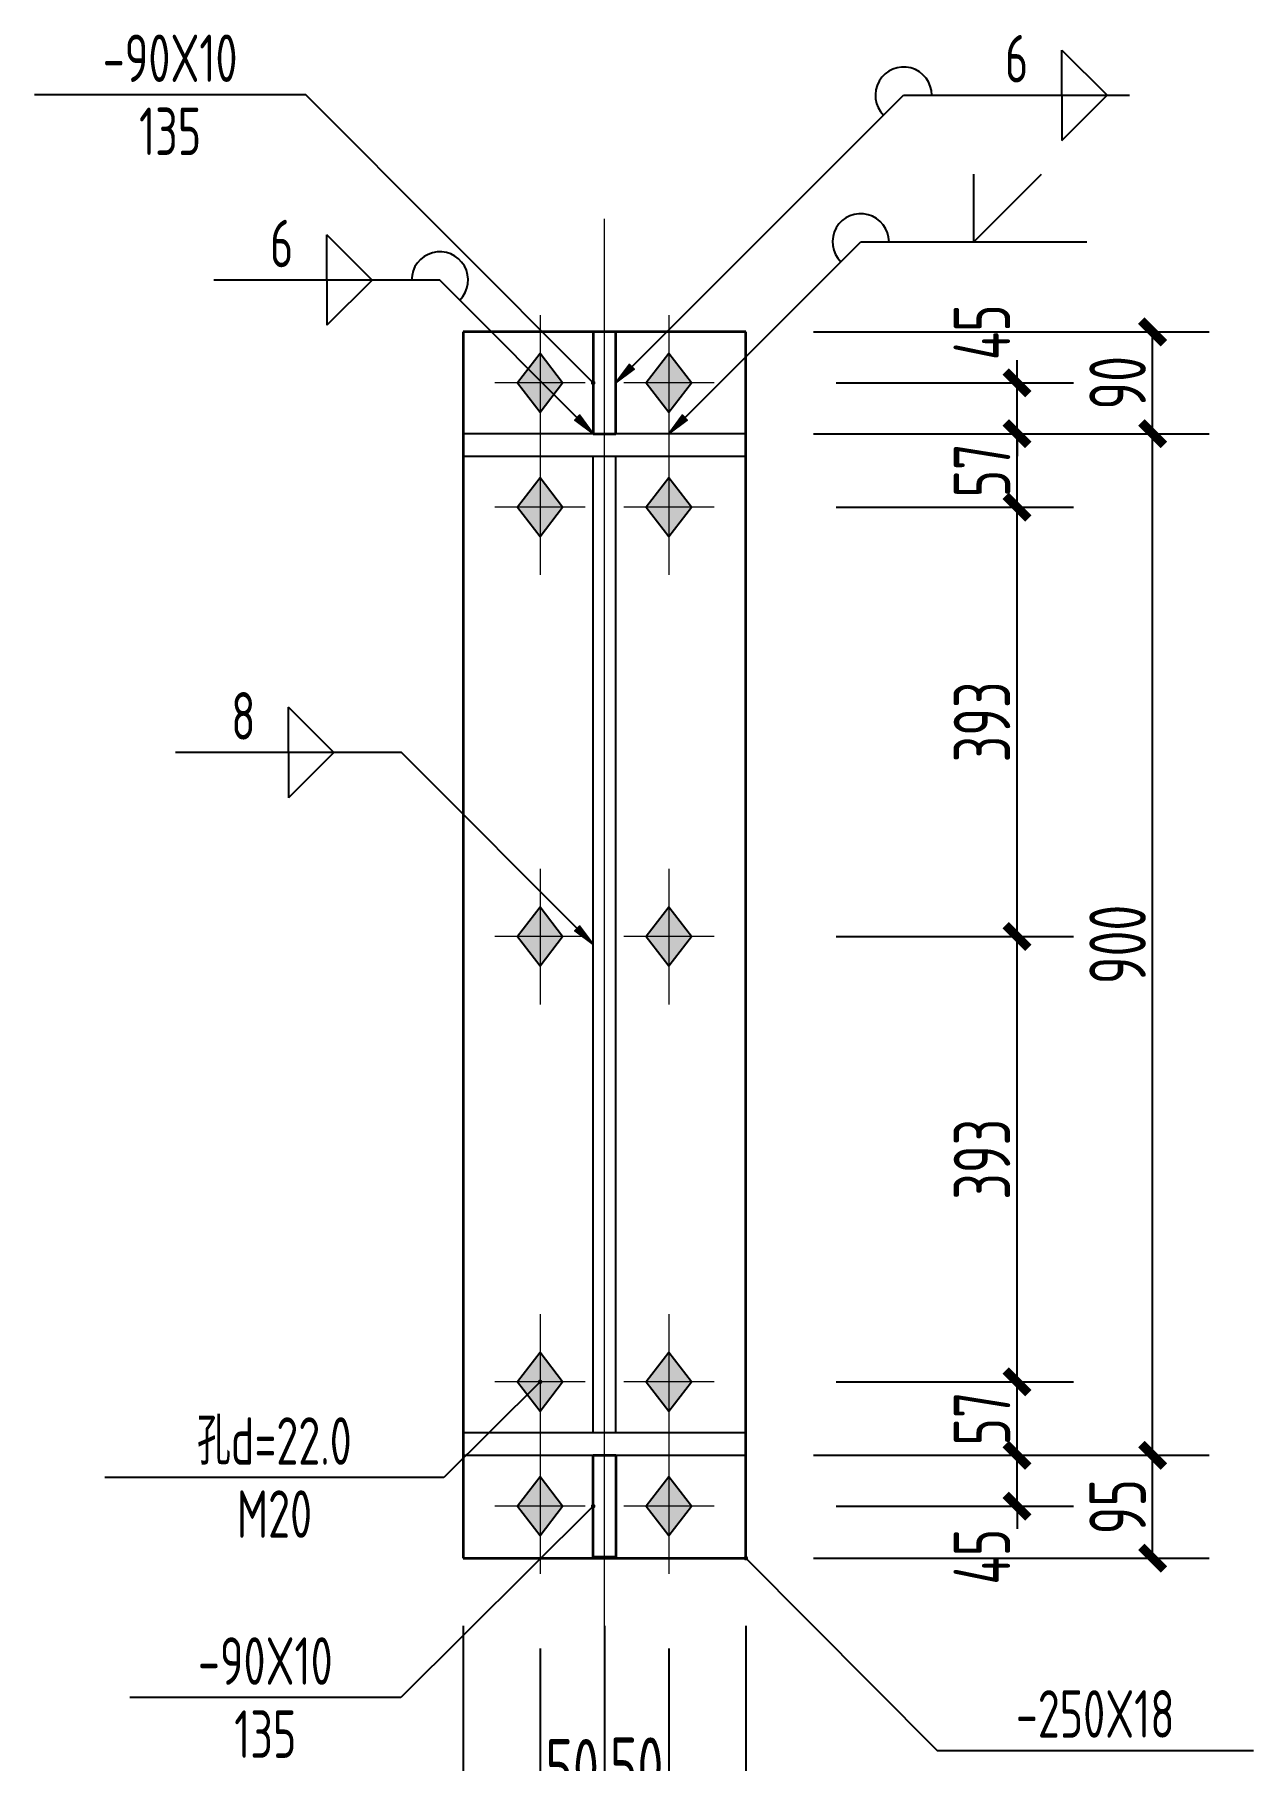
# Model space of a CAD drawing. Extents: x 69728788 to 150676229, y 15322671 to 43663798.
# Drawn here: x 75126393 to 75131786, y 19734607 to 19742243 of the extents above; entities that cross this region are included whole.
import ezdxf
from ezdxf.enums import TextEntityAlignment as Align

# ---------------------------------------------------------------- set-up
doc = ezdxf.new("R2010")
doc.units = 0
doc.header["$LTSCALE"] = 1000
doc.header["$MEASUREMENT"] = 0
doc.linetypes.add('线型6', pattern=[8.75, 5, -1.25, 1.25, -1.25])
doc.layers.get('0').update_dxf_attribs({"linetype": 'CONTINUOUS'})
doc.layers.get('DEFPOINTS').update_dxf_attribs({"linetype": 'CONTINUOUS'})
for name, color, linetype in [('10', 7, 'CONTINUOUS'), ('尺寸标注', 253, 'CONTINUOUS'), ('焊缝标注', 253, 'CONTINUOUS'), ('螺栓孔标注', 253, 'CONTINUOUS'), ('钢板标注', 253, 'CONTINUOUS')]:
    doc.layers.add(name, color=color, linetype=linetype)
doc.layers.add('20', color=2, linetype='CONTINUOUS', lineweight=35)
doc.styles.add('PkpmHz', font='Pkpmeng', dxfattribs={"width": 0.7, "bigfont": 'hztxt'})
doc.dimstyles.new('Pkpm_1.00', dxfattribs={"dimtxt": 250, "dimasz": 100, "dimexe": 250, "dimexo": 0.0625, "dimgap": 30, "dimtad": 1, "dimdec": 0, "dimrnd": 5, "dimzin": 0, "dimdsep": 46, "dimtxsty": 'PkpmHz', "dimblk1": 'ARCHTICK', "dimblk2": 'ARCHTICK', "dimsah": 1, "dimcen": 0.09, "dimadec": 0, "dimazin": 0, "dimtfac": 1, "dimtdec": 0, "dimtmove": 2, "dimatfit": 1, "dimfxl": 1, "dimtolj": 1, "dimtzin": 0, "dimarcsym": 0})

# ---------------------------------------------------------------- blocks, each defined once
blk = doc.blocks.new('_ArchTick')
at = {"color": 0, "linetype": 'ByBlock', "const_width": 0.4}
blk.add_lwpolyline([(-0.5, -0.5), (0.5, 0.5)], dxfattribs=at)
blk = doc.blocks.new('*D1115')
at = {"layer": 'DEFPOINTS', "color": 0, "linetype": 'Continuous'}
for p in [(75129539.4, 19740702.3), (75130739.4, 19740702.3), (75129539.4, 19740477.3)]:
    blk.add_point(p, dxfattribs=at)
at = {"layer": '尺寸标注', "color": 0, "linetype": 'Continuous', "lineweight": -2}
for p, q in [((75130739.4, 19740702.3), (75130739.4, 19740802.3)), ((75129939.4, 19740702.3), (75130989.4, 19740702.3)), ((75130739.4, 19740477.3), (75130739.4, 19740702.3)), ((75129939.4, 19740477.3), (75130989.4, 19740477.3)), ((75130739.4, 19740477.3), (75130739.4, 19740377.3))]:
    blk.add_line(p, q, dxfattribs=at)
at = {"layer": '尺寸标注', "color": 0, "linetype": 'Continuous', "lineweight": -2, "xscale": 100, "yscale": 100, "zscale": 100}
for p, rotation in [((75130739.4, 19740702.3), 270), ((75130739.4, 19740477.3), 90)]:
    blk.add_blockref('_ArchTick', p, dxfattribs=dict(at, rotation=rotation))
at = {"layer": '尺寸标注', "color": 0, "linetype": 'Continuous', "insert": (75130584.1, 19740926), "char_height": 250, "attachment_point": 5, "rotation": 90, "style": 'PkpmHz'}
blk.add_mtext('\\A1;45', dxfattribs=at)
blk = doc.blocks.new('*D1116')
at = {"layer": 'DEFPOINTS', "color": 0, "linetype": 'Continuous'}
for p in [(75129539.4, 19740477.3), (75130739.4, 19740477.3), (75129539.4, 19740152.3)]:
    blk.add_point(p, dxfattribs=at)
at = {"layer": '尺寸标注', "color": 0, "linetype": 'Continuous', "lineweight": -2}
for p, q in [((75129939.4, 19740477.3), (75130989.4, 19740477.3)), ((75130739.4, 19740152.3), (75130739.4, 19740477.3)), ((75129939.4, 19740152.3), (75130989.4, 19740152.3))]:
    blk.add_line(p, q, dxfattribs=at)
at = {"layer": '尺寸标注', "color": 0, "linetype": 'Continuous', "lineweight": -2, "xscale": 100, "yscale": 100, "zscale": 100}
for p, rotation in [((75130739.4, 19740477.3), 90), ((75130739.4, 19740152.3), 270)]:
    blk.add_blockref('_ArchTick', p, dxfattribs=dict(at, rotation=rotation))
at = {"layer": '尺寸标注', "color": 0, "linetype": 'Continuous', "insert": (75130584.4, 19740314.8), "char_height": 250, "attachment_point": 5, "rotation": 90, "style": 'PkpmHz'}
blk.add_mtext('\\A1;57', dxfattribs=at)
blk = doc.blocks.new('*D1117')
at = {"layer": 'DEFPOINTS', "color": 0, "linetype": 'Continuous'}
for p in [(75129539.4, 19735957.3), (75130739.4, 19735957.3), (75129539.4, 19735732.3)]:
    blk.add_point(p, dxfattribs=at)
at = {"layer": '尺寸标注', "color": 0, "linetype": 'Continuous', "lineweight": -2}
for p, q in [((75130739.4, 19735957.3), (75130739.4, 19736057.3)), ((75129939.4, 19735957.3), (75130989.4, 19735957.3)), ((75130739.4, 19735732.3), (75130739.4, 19735957.3)), ((75129939.4, 19735732.3), (75130989.4, 19735732.3)), ((75130739.4, 19735732.3), (75130739.4, 19735632.3))]:
    blk.add_line(p, q, dxfattribs=at)
at = {"layer": '尺寸标注', "color": 0, "linetype": 'Continuous', "lineweight": -2, "xscale": 100, "yscale": 100, "zscale": 100}
for p, rotation in [((75130739.4, 19735957.3), 270), ((75130739.4, 19735732.3), 90)]:
    blk.add_blockref('_ArchTick', p, dxfattribs=dict(at, rotation=rotation))
at = {"layer": '尺寸标注', "color": 0, "linetype": 'Continuous', "insert": (75130584.1, 19735508.7), "char_height": 250, "attachment_point": 5, "rotation": 90, "style": 'PkpmHz'}
blk.add_mtext('\\A1;45', dxfattribs=at)
blk = doc.blocks.new('*D1118')
at = {"layer": 'DEFPOINTS', "color": 0, "linetype": 'Continuous'}
for p in [(75129539.4, 19736282.3), (75130739.4, 19736282.3), (75129539.4, 19735957.3)]:
    blk.add_point(p, dxfattribs=at)
at = {"layer": '尺寸标注', "color": 0, "linetype": 'Continuous', "lineweight": -2}
for p, q in [((75129939.4, 19736282.3), (75130989.4, 19736282.3)), ((75130739.4, 19735957.3), (75130739.4, 19736282.3)), ((75129939.4, 19735957.3), (75130989.4, 19735957.3))]:
    blk.add_line(p, q, dxfattribs=at)
at = {"layer": '尺寸标注', "color": 0, "linetype": 'Continuous', "lineweight": -2, "xscale": 100, "yscale": 100, "zscale": 100}
for p, rotation in [((75130739.4, 19736282.3), 90), ((75130739.4, 19735957.3), 270)]:
    blk.add_blockref('_ArchTick', p, dxfattribs=dict(at, rotation=rotation))
at = {"layer": '尺寸标注', "color": 0, "linetype": 'Continuous', "insert": (75130584.4, 19736119.8), "char_height": 250, "attachment_point": 5, "rotation": 90, "style": 'PkpmHz'}
blk.add_mtext('\\A1;57', dxfattribs=at)
blk = doc.blocks.new('*D1119')
at = {"layer": 'DEFPOINTS', "color": 0, "linetype": 'Continuous'}
for p in [(75129539.4, 19740152.3), (75130739.4, 19740152.3), (75129539.4, 19738252.3)]:
    blk.add_point(p, dxfattribs=at)
at = {"layer": '尺寸标注', "color": 0, "linetype": 'Continuous', "lineweight": -2}
for p, q in [((75129939.4, 19740152.3), (75130989.4, 19740152.3)), ((75130739.4, 19738252.3), (75130739.4, 19740152.3)), ((75129939.4, 19738252.3), (75130989.4, 19738252.3))]:
    blk.add_line(p, q, dxfattribs=at)
at = {"layer": '尺寸标注', "color": 0, "linetype": 'Continuous', "lineweight": -2, "xscale": 100, "yscale": 100, "zscale": 100}
for p, rotation in [((75130739.4, 19740152.3), 90), ((75130739.4, 19738252.3), 270)]:
    blk.add_blockref('_ArchTick', p, dxfattribs=dict(at, rotation=rotation))
at = {"layer": '尺寸标注', "color": 0, "linetype": 'Continuous', "insert": (75130584.4, 19739202.3), "char_height": 250, "attachment_point": 5, "rotation": 90, "style": 'PkpmHz'}
blk.add_mtext('\\A1;393', dxfattribs=at)
blk = doc.blocks.new('*D1120')
at = {"layer": 'DEFPOINTS', "color": 0, "linetype": 'Continuous'}
for p in [(75129539.4, 19738252.3), (75130739.4, 19738252.3), (75129539.4, 19736282.3)]:
    blk.add_point(p, dxfattribs=at)
at = {"layer": '尺寸标注', "color": 0, "linetype": 'Continuous', "lineweight": -2}
for p, q in [((75129939.4, 19738252.3), (75130989.4, 19738252.3)), ((75130739.4, 19736282.3), (75130739.4, 19738252.3)), ((75129939.4, 19736282.3), (75130989.4, 19736282.3))]:
    blk.add_line(p, q, dxfattribs=at)
at = {"layer": '尺寸标注', "color": 0, "linetype": 'Continuous', "lineweight": -2, "xscale": 100, "yscale": 100, "zscale": 100}
for p, rotation in [((75130739.4, 19738252.3), 90), ((75130739.4, 19736282.3), 270)]:
    blk.add_blockref('_ArchTick', p, dxfattribs=dict(at, rotation=rotation))
at = {"layer": '尺寸标注', "color": 0, "linetype": 'Continuous', "insert": (75130584.4, 19737267.3), "char_height": 250, "attachment_point": 5, "rotation": 90, "style": 'PkpmHz'}
blk.add_mtext('\\A1;393', dxfattribs=at)
blk = doc.blocks.new('*D1121')
at = {"layer": 'DEFPOINTS', "color": 0, "linetype": 'Continuous'}
for p in [(75128629.4, 19735502.3), (75128914.4, 19735502.3), (75128914.4, 19734302.3)]:
    blk.add_point(p, dxfattribs=at)
at = {"layer": '尺寸标注', "color": 0, "linetype": 'Continuous', "lineweight": -2}
for p, q in [((75128629.4, 19735102.3), (75128629.4, 19734052.3)), ((75128914.4, 19735102.3), (75128914.4, 19734052.3)), ((75128629.4, 19734302.3), (75128914.4, 19734302.3))]:
    blk.add_line(p, q, dxfattribs=at)
at = {"layer": '尺寸标注', "color": 0, "linetype": 'Continuous', "lineweight": -2, "xscale": 100, "yscale": 100, "zscale": 100, "rotation": 180}
blk.add_blockref('_ArchTick', (75128629.4, 19734302.3), dxfattribs=at)
at = {"layer": '尺寸标注', "color": 0, "linetype": 'Continuous', "lineweight": -2, "xscale": 100, "yscale": 100, "zscale": 100}
blk.add_blockref('_ArchTick', (75128914.4, 19734302.3), dxfattribs=at)
at = {"layer": '尺寸标注', "color": 0, "linetype": 'Continuous', "insert": (75128771.9, 19734577.2), "char_height": 250, "attachment_point": 5, "style": 'PkpmHz'}
blk.add_mtext('\\A1;50', dxfattribs=at)
blk = doc.blocks.new('*D1122')
at = {"layer": 'DEFPOINTS', "color": 0, "linetype": 'Continuous'}
for p in [(75128914.4, 19735502.3), (75129199.4, 19735502.3), (75129199.4, 19734302.3)]:
    blk.add_point(p, dxfattribs=at)
at = {"layer": '尺寸标注', "color": 0, "linetype": 'Continuous', "lineweight": -2}
for p, q in [((75128914.4, 19735102.3), (75128914.4, 19734052.3)), ((75129199.4, 19735102.3), (75129199.4, 19734052.3)), ((75128914.4, 19734302.3), (75129199.4, 19734302.3))]:
    blk.add_line(p, q, dxfattribs=at)
at = {"layer": '尺寸标注', "color": 0, "linetype": 'Continuous', "lineweight": -2, "xscale": 100, "yscale": 100, "zscale": 100, "rotation": 180}
blk.add_blockref('_ArchTick', (75128914.4, 19734302.3), dxfattribs=at)
at = {"layer": '尺寸标注', "color": 0, "linetype": 'Continuous', "lineweight": -2, "xscale": 100, "yscale": 100, "zscale": 100}
blk.add_blockref('_ArchTick', (75129199.4, 19734302.3), dxfattribs=at)
at = {"layer": '尺寸标注', "color": 0, "linetype": 'Continuous', "insert": (75129056.9, 19734584.2), "char_height": 250, "attachment_point": 5, "style": 'PkpmHz'}
blk.add_mtext('\\A1;50', dxfattribs=at)
blk = doc.blocks.new('*D1123')
at = {"layer": 'DEFPOINTS', "color": 0, "linetype": 'Continuous'}
for p in [(75128289.4, 19735502.3), (75128914.4, 19735502.3), (75128914.4, 19733702.3)]:
    blk.add_point(p, dxfattribs=at)
at = {"layer": '尺寸标注', "color": 0, "linetype": 'Continuous', "lineweight": -2}
for p, q in [((75128289.4, 19735202.3), (75128289.4, 19733452.3)), ((75128914.4, 19735202.3), (75128914.4, 19733452.3)), ((75128289.4, 19733702.3), (75128914.4, 19733702.3))]:
    blk.add_line(p, q, dxfattribs=at)
at = {"layer": '尺寸标注', "color": 0, "linetype": 'Continuous', "lineweight": -2, "xscale": 100, "yscale": 100, "zscale": 100, "rotation": 180}
blk.add_blockref('_ArchTick', (75128289.4, 19733702.3), dxfattribs=at)
at = {"layer": '尺寸标注', "color": 0, "linetype": 'Continuous', "lineweight": -2, "xscale": 100, "yscale": 100, "zscale": 100}
blk.add_blockref('_ArchTick', (75128914.4, 19733702.3), dxfattribs=at)
at = {"layer": '尺寸标注', "color": 0, "linetype": 'Continuous', "insert": (75128601.9, 19733857.3), "char_height": 250, "attachment_point": 5, "style": 'PkpmHz'}
blk.add_mtext('\\A1;125', dxfattribs=at)
blk = doc.blocks.new('*D1124')
at = {"layer": 'DEFPOINTS', "color": 0, "linetype": 'Continuous'}
for p in [(75128914.4, 19735502.3), (75129539.4, 19735502.3), (75129539.4, 19733702.3)]:
    blk.add_point(p, dxfattribs=at)
at = {"layer": '尺寸标注', "color": 0, "linetype": 'Continuous', "lineweight": -2}
for p, q in [((75128914.4, 19735202.3), (75128914.4, 19733452.3)), ((75129539.4, 19735202.3), (75129539.4, 19733452.3)), ((75128914.4, 19733702.3), (75129539.4, 19733702.3))]:
    blk.add_line(p, q, dxfattribs=at)
at = {"layer": '尺寸标注', "color": 0, "linetype": 'Continuous', "lineweight": -2, "xscale": 100, "yscale": 100, "zscale": 100, "rotation": 180}
blk.add_blockref('_ArchTick', (75128914.4, 19733702.3), dxfattribs=at)
at = {"layer": '尺寸标注', "color": 0, "linetype": 'Continuous', "lineweight": -2, "xscale": 100, "yscale": 100, "zscale": 100}
blk.add_blockref('_ArchTick', (75129539.4, 19733702.3), dxfattribs=at)
at = {"layer": '尺寸标注', "color": 0, "linetype": 'Continuous', "insert": (75129226.9, 19733857.3), "char_height": 250, "attachment_point": 5, "style": 'PkpmHz'}
blk.add_mtext('\\A1;125', dxfattribs=at)
blk = doc.blocks.new('*D1125')
at = {"layer": 'DEFPOINTS', "color": 0, "linetype": 'Continuous'}
for p in [(75129539.4, 19735957.3), (75131339.4, 19735957.3), (75129539.4, 19735502.3)]:
    blk.add_point(p, dxfattribs=at)
at = {"layer": '尺寸标注', "color": 0, "linetype": 'Continuous', "lineweight": -2}
for p, q in [((75129839.4, 19735957.3), (75131589.4, 19735957.3)), ((75131339.4, 19735502.3), (75131339.4, 19735957.3)), ((75129839.4, 19735502.3), (75131589.4, 19735502.3))]:
    blk.add_line(p, q, dxfattribs=at)
at = {"layer": '尺寸标注', "color": 0, "linetype": 'Continuous', "lineweight": -2, "xscale": 100, "yscale": 100, "zscale": 100}
for p, rotation in [((75131339.4, 19735957.3), 90), ((75131339.4, 19735502.3), 270)]:
    blk.add_blockref('_ArchTick', p, dxfattribs=dict(at, rotation=rotation))
at = {"layer": '尺寸标注', "color": 0, "linetype": 'Continuous', "insert": (75131184.4, 19735729.8), "char_height": 250, "attachment_point": 5, "rotation": 90, "style": 'PkpmHz'}
blk.add_mtext('\\A1;95', dxfattribs=at)
blk = doc.blocks.new('*D1126')
at = {"layer": 'DEFPOINTS', "color": 0, "linetype": 'Continuous'}
for p in [(75129539.4, 19740477.3), (75131339.4, 19740477.3), (75129539.4, 19735957.3)]:
    blk.add_point(p, dxfattribs=at)
at = {"layer": '尺寸标注', "color": 0, "linetype": 'Continuous', "lineweight": -2}
for p, q in [((75129839.4, 19740477.3), (75131589.4, 19740477.3)), ((75131339.4, 19735957.3), (75131339.4, 19740477.3)), ((75129839.4, 19735957.3), (75131589.4, 19735957.3))]:
    blk.add_line(p, q, dxfattribs=at)
at = {"layer": '尺寸标注', "color": 0, "linetype": 'Continuous', "lineweight": -2, "xscale": 100, "yscale": 100, "zscale": 100}
for p, rotation in [((75131339.4, 19740477.3), 90), ((75131339.4, 19735957.3), 270)]:
    blk.add_blockref('_ArchTick', p, dxfattribs=dict(at, rotation=rotation))
at = {"layer": '尺寸标注', "color": 0, "linetype": 'Continuous', "insert": (75131184.4, 19738217.3), "char_height": 250, "attachment_point": 5, "rotation": 90, "style": 'PkpmHz'}
blk.add_mtext('\\A1;900', dxfattribs=at)
blk = doc.blocks.new('*D1127')
at = {"layer": 'DEFPOINTS', "color": 0, "linetype": 'Continuous'}
for p in [(75129539.4, 19740927.3), (75131339.4, 19740927.3), (75129539.4, 19740477.3)]:
    blk.add_point(p, dxfattribs=at)
at = {"layer": '尺寸标注', "color": 0, "linetype": 'Continuous', "lineweight": -2}
for p, q in [((75129839.4, 19740927.3), (75131589.4, 19740927.3)), ((75131339.4, 19740477.3), (75131339.4, 19740927.3)), ((75129839.4, 19740477.3), (75131589.4, 19740477.3))]:
    blk.add_line(p, q, dxfattribs=at)
at = {"layer": '尺寸标注', "color": 0, "linetype": 'Continuous', "lineweight": -2, "xscale": 100, "yscale": 100, "zscale": 100}
for p, rotation in [((75131339.4, 19740927.3), 90), ((75131339.4, 19740477.3), 270)]:
    blk.add_blockref('_ArchTick', p, dxfattribs=dict(at, rotation=rotation))
at = {"layer": '尺寸标注', "color": 0, "linetype": 'Continuous', "insert": (75131184.4, 19740702.3), "char_height": 250, "attachment_point": 5, "rotation": 90, "style": 'PkpmHz'}
blk.add_mtext('\\A1;90', dxfattribs=at)

msp = doc.modelspace()

# ---------------------------------------------------------------- hatches: boundary and pattern name
at = {"layer": '10'}
for points in [[(75128629.4, 19740832.3), (75128529.4, 19740702.3), (75128629.4, 19740572.3), (75128729.4, 19740702.3)], [(75129199.4, 19740832.3), (75129099.4, 19740702.3), (75129199.4, 19740572.3), (75129299.4, 19740702.3)], [(75128629.4, 19740282.3), (75128529.4, 19740152.3), (75128629.4, 19740022.3), (75128729.4, 19740152.3)], [(75129199.4, 19740282.3), (75129099.4, 19740152.3), (75129199.4, 19740022.3), (75129299.4, 19740152.3)], [(75128629.4, 19738382.3), (75128529.4, 19738252.3), (75128629.4, 19738122.3), (75128729.4, 19738252.3)], [(75129199.4, 19738382.3), (75129099.4, 19738252.3), (75129199.4, 19738122.3), (75129299.4, 19738252.3)], [(75128629.4, 19736412.3), (75128529.4, 19736282.3), (75128629.4, 19736152.3), (75128729.4, 19736282.3)], [(75129199.4, 19736412.3), (75129099.4, 19736282.3), (75129199.4, 19736152.3), (75129299.4, 19736282.3)], [(75128629.4, 19735862.3), (75128529.4, 19735732.3), (75128629.4, 19735602.3), (75128729.4, 19735732.3)], [(75129199.4, 19735862.3), (75129099.4, 19735732.3), (75129199.4, 19735602.3), (75129299.4, 19735732.3)]]:
    msp.add_hatch(color=1, dxfattribs=at).paths.add_polyline_path(points)
at = {"layer": '焊缝标注'}
for points in [[(75128964.4, 19740702.3), (75129045.7, 19740762.4), (75129024.5, 19740783.6)], [(75128864.4, 19740477.3), (75128804.4, 19740558.7), (75128783.1, 19740537.5)], [(75129199.4, 19740477.3), (75129280.7, 19740537.4), (75129259.5, 19740558.6)], [(75128864.4, 19738217.3), (75128804.4, 19738298.7), (75128783.1, 19738277.5)]]:
    msp.add_hatch(color=256, dxfattribs=at).paths.add_polyline_path(points)

# ---------------------------------------------------------------- linework, layer by layer
at = {"layer": '10', "linetype": '线型6', "lineweight": 18, "ltscale": 100}
msp.add_line((75128914.4, 19735002.3), (75128914.4, 19741427.3), dxfattribs=at)
at = {"layer": '10', "color": 9, "lineweight": 18, "ltscale": 100}
for p, q in [((75128629.4, 19741002.3), (75128629.4, 19740402.3)), ((75129199.4, 19741002.3), (75129199.4, 19740402.3)), ((75128829.4, 19740702.3), (75128429.4, 19740702.3)), ((75129399.4, 19740702.3), (75128999.4, 19740702.3)), ((75128629.4, 19740452.3), (75128629.4, 19739852.3)), ((75129199.4, 19740452.3), (75129199.4, 19739852.3)), ((75128829.4, 19740152.3), (75128429.4, 19740152.3)), ((75129399.4, 19740152.3), (75128999.4, 19740152.3)), ((75128629.4, 19738552.3), (75128629.4, 19737952.3)), ((75129199.4, 19738552.3), (75129199.4, 19737952.3)), ((75128829.4, 19738252.3), (75128429.4, 19738252.3)), ((75129399.4, 19738252.3), (75128999.4, 19738252.3)), ((75128629.4, 19736582.3), (75128629.4, 19735982.3)), ((75129199.4, 19736582.3), (75129199.4, 19735982.3)), ((75128829.4, 19736282.3), (75128429.4, 19736282.3)), ((75129399.4, 19736282.3), (75128999.4, 19736282.3)), ((75128629.4, 19736032.3), (75128629.4, 19735432.3)), ((75129199.4, 19736032.3), (75129199.4, 19735432.3)), ((75128829.4, 19735732.3), (75128429.4, 19735732.3)), ((75129399.4, 19735732.3), (75128999.4, 19735732.3))]:
    msp.add_line(p, q, dxfattribs=at)
at = {"layer": '10', "color": 3, "ltscale": 100}
for p, q in [((75129539.4, 19740477.3), (75128289.4, 19740477.3)), ((75128289.4, 19740477.3), (75128289.4, 19740377.3)), ((75129539.4, 19740377.3), (75129539.4, 19740477.3)), ((75128289.4, 19740377.3), (75129539.4, 19740377.3)), ((75128864.4, 19736057.3), (75128864.4, 19740377.3)), ((75128964.4, 19736057.3), (75128964.4, 19740377.3)), ((75129539.4, 19736057.3), (75128289.4, 19736057.3)), ((75128289.4, 19736057.3), (75128289.4, 19735957.3)), ((75129539.4, 19735957.3), (75129539.4, 19736057.3)), ((75128289.4, 19735957.3), (75129539.4, 19735957.3))]:
    msp.add_line(p, q, dxfattribs=at)
at = {"layer": '10', "color": 1, "linetype": 'Continuous'}
for points in [[(75128629.4, 19740832.3), (75128529.4, 19740702.3), (75128629.4, 19740572.3), (75128729.4, 19740702.3)], [(75129199.4, 19740832.3), (75129099.4, 19740702.3), (75129199.4, 19740572.3), (75129299.4, 19740702.3)], [(75128629.4, 19740282.3), (75128529.4, 19740152.3), (75128629.4, 19740022.3), (75128729.4, 19740152.3)], [(75129199.4, 19740282.3), (75129099.4, 19740152.3), (75129199.4, 19740022.3), (75129299.4, 19740152.3)], [(75128629.4, 19738382.3), (75128529.4, 19738252.3), (75128629.4, 19738122.3), (75128729.4, 19738252.3)], [(75129199.4, 19738382.3), (75129099.4, 19738252.3), (75129199.4, 19738122.3), (75129299.4, 19738252.3)], [(75128629.4, 19736412.3), (75128529.4, 19736282.3), (75128629.4, 19736152.3), (75128729.4, 19736282.3)], [(75129199.4, 19736412.3), (75129099.4, 19736282.3), (75129199.4, 19736152.3), (75129299.4, 19736282.3)], [(75128629.4, 19735862.3), (75128529.4, 19735732.3), (75128629.4, 19735602.3), (75128729.4, 19735732.3)], [(75129199.4, 19735862.3), (75129099.4, 19735732.3), (75129199.4, 19735602.3), (75129299.4, 19735732.3)]]:
    msp.add_lwpolyline(points, close=True, dxfattribs=at)
at = {"layer": '20', "ltscale": 100}
for p, q in [((75129539.4, 19740927.3), (75128289.4, 19740927.3)), ((75128289.4, 19740927.3), (75128289.4, 19735502.3)), ((75128964.4, 19740927.3), (75128864.4, 19740927.3)), ((75128864.4, 19740927.3), (75128864.4, 19740477.3)), ((75128964.4, 19740477.3), (75128964.4, 19740927.3)), ((75129539.4, 19735502.3), (75129539.4, 19740927.3)), ((75128864.4, 19740477.3), (75128964.4, 19740477.3)), ((75128864.4, 19735957.3), (75128964.4, 19735957.3)), ((75128864.4, 19735507.3), (75128864.4, 19735957.3)), ((75128964.4, 19735957.3), (75128964.4, 19735507.3)), ((75128289.4, 19735502.3), (75129539.4, 19735502.3)), ((75128964.4, 19735507.3), (75128864.4, 19735507.3))]:
    msp.add_line(p, q, dxfattribs=at)
at = {"layer": '焊缝标注', "ltscale": 100}
for p, q in [((75130937.7, 19742174.6), (75131137.7, 19741974.6)), ((75130937.7, 19741974.6), (75130937.7, 19742174.6)), ((75128964.4, 19740702.3), (75130237.7, 19741974.6)), ((75130237.7, 19741974.6), (75131237.7, 19741974.6)), ((75130937.7, 19741774.6), (75131137.7, 19741974.6)), ((75130937.7, 19741974.6), (75130937.7, 19741774.6)), ((75130548.2, 19741325.5), (75130548.2, 19741625.5)), ((75130548.2, 19741325.5), (75130848.2, 19741625.5)), ((75127886.3, 19741157), (75127686.3, 19741357)), ((75127686.3, 19741157), (75127686.3, 19741357)), ((75129199.4, 19740477.3), (75130048.2, 19741325.5)), ((75130048.2, 19741325.5), (75131048.2, 19741325.5)), ((75128186.3, 19741157), (75127186.3, 19741157)), ((75127886.3, 19741157), (75127686.3, 19740957)), ((75127686.3, 19741157), (75127686.3, 19740957)), ((75128864.4, 19740477.3), (75128186.3, 19741157)), ((75127716.8, 19739066.9), (75127516.8, 19739266.9)), ((75127516.8, 19739066.9), (75127516.8, 19739266.9)), ((75128016.8, 19739066.9), (75127016.8, 19739066.9)), ((75127716.8, 19739066.9), (75127516.8, 19738866.9)), ((75127516.8, 19739066.9), (75127516.8, 19738866.9)), ((75128864.4, 19738217.3), (75128016.8, 19739066.9))]:
    msp.add_line(p, q, dxfattribs=at)
at = {"layer": '焊缝标注', "linetype": 'Continuous'}
for points in [[(75128964.4, 19740702.3), (75129045.7, 19740762.4), (75129024.5, 19740783.6)], [(75128864.4, 19740477.3), (75128804.4, 19740558.7), (75128783.1, 19740537.5)], [(75129199.4, 19740477.3), (75129280.7, 19740537.4), (75129259.5, 19740558.6)], [(75128864.4, 19738217.3), (75128804.4, 19738298.7), (75128783.1, 19738277.5)]]:
    msp.add_lwpolyline(points, close=True, dxfattribs=at)
at = {"layer": '焊缝标注', "ltscale": 100}
for centre, start, end in [((75130237.7, 19741974.6), 0, 224.97719), ((75130048.2, 19741325.5), 0, 224.97719), ((75128186.3, 19741157), 314.93155, 180)]:
    msp.add_arc(centre, 125, start, end, dxfattribs=at)
at = {"layer": '螺栓孔标注', "ltscale": 100}
for p, q in [((75128629.4, 19736282.3), (75128204.3, 19735858.9)), ((75128204.3, 19735858.9), (75126704.3, 19735858.9))]:
    msp.add_line(p, q, dxfattribs=at)
at = {"layer": '螺栓孔标注', "ltscale": 100, "const_width": 10}
msp.add_lwpolyline([(75128634.4, 19736282.3, 1), (75128624.4, 19736282.3, 1)], format="xyb", close=True, dxfattribs=at)
at = {"layer": '钢板标注', "ltscale": 100}
for p, q in [((75127593.1, 19741976.6), (75126393.1, 19741976.6)), ((75128864.4, 19740702.3), (75127593.1, 19741976.6)), ((75128864.4, 19735732.3), (75128014.1, 19734885.5)), ((75129539.4, 19735502.3), (75130385.5, 19734651.4)), ((75128014.1, 19734885.5), (75126814.1, 19734885.5)), ((75130385.5, 19734651.4), (75131785.5, 19734651.4))]:
    msp.add_line(p, q, dxfattribs=at)
at = {"layer": '钢板标注', "ltscale": 100, "const_width": 10}
for points in [[(75128869.4, 19740702.3, 1), (75128859.4, 19740702.3, 1)], [(75128869.4, 19735732.3, 1), (75128859.4, 19735732.3, 1)], [(75129544.4, 19735502.3, 1), (75129534.4, 19735502.3, 1)]]:
    msp.add_lwpolyline(points, format="xyb", close=True, dxfattribs=at)

# ---------------------------------------------------------------- texts
at = {"layer": '焊缝标注', "style": 'PkpmHz', "width": 0.71}
for s, p in [('6', (75130737.7, 19742031.2)), ('6', (75127486.3, 19741213.6)), ('8', (75127316.8, 19739123.5))]:
    msp.add_text(s, height=210, dxfattribs=at).set_placement(p, align=Align.CENTER)
at = {"layer": '螺栓孔标注', "style": 'PkpmHz', "width": 0.71}
msp.add_text('孔d=22.0', height=210, dxfattribs=at).set_placement((75127454.3, 19735915.5), align=Align.CENTER)
msp.add_text('M20', height=210, dxfattribs=at).set_placement((75127454.3, 19735802.3), align=Align.TOP_CENTER)
at = {"layer": '钢板标注', "style": 'PkpmHz', "width": 0.71}
for s, p in [('-90X10', (75126993.1, 19742033.3)), ('-90X10', (75127414.1, 19734942.1)), ('-250X18', (75131085.5, 19734708.1))]:
    msp.add_text(s, height=210, dxfattribs=at).set_placement(p, align=Align.CENTER)
for p in [(75126993.1, 19741920), (75127414.1, 19734828.9)]:
    msp.add_text('135', height=210, dxfattribs=at).set_placement(p, align=Align.TOP_CENTER)

# ---------------------------------------------------------------- dimensions: what is measured, and where the dimension line sits
at = {"layer": '尺寸标注', "linetype": 'Continuous'}
for base, p1, p2, picture, middle in [((75130739.4, 19740702.3), (75129539.4, 19740477.3), (75129539.4, 19740702.3), '*D1115', (75130584.1, 19740926)), ((75130739.4, 19735957.3), (75129539.4, 19735732.3), (75129539.4, 19735957.3), '*D1117', (75130584.1, 19735508.7))]:
    dim = msp.add_linear_dim(base=base, p1=p1, p2=p2, angle=90, text='45', dimstyle='Pkpm_1.00', override={"dimexo": 400, "dimtih": 0, "dimtoh": 0}, dxfattribs=at)
    dim.commit()
    dim.dimension.update_dxf_attribs({"geometry": picture, "text_midpoint": middle, "dimtype": 160})
for base, p1, p2, text, override, picture, middle in [((75131339.4, 19740927.3), (75129539.4, 19740477.3), (75129539.4, 19740927.3), '90', {"dimexo": 300, "dimtih": 0, "dimtoh": 0}, '*D1127', (75131184.4, 19740702.3)), ((75130739.4, 19740477.3), (75129539.4, 19740152.3), (75129539.4, 19740477.3), '57', {"dimexo": 400, "dimtih": 0, "dimtoh": 0}, '*D1116', (75130584.4, 19740314.8)), ((75131339.4, 19740477.3), (75129539.4, 19735957.3), (75129539.4, 19740477.3), '900', {"dimexo": 300, "dimtih": 0, "dimtoh": 0}, '*D1126', (75131184.4, 19738217.3)), ((75130739.4, 19740152.3), (75129539.4, 19738252.3), (75129539.4, 19740152.3), '393', {"dimexo": 400, "dimtih": 0, "dimtoh": 0}, '*D1119', (75130584.4, 19739202.3)), ((75130739.4, 19738252.3), (75129539.4, 19736282.3), (75129539.4, 19738252.3), '393', {"dimexo": 400, "dimtih": 0, "dimtoh": 0}, '*D1120', (75130584.4, 19737267.3)), ((75130739.4, 19736282.3), (75129539.4, 19735957.3), (75129539.4, 19736282.3), '57', {"dimexo": 400, "dimtih": 0, "dimtoh": 0}, '*D1118', (75130584.4, 19736119.8)), ((75131339.4, 19735957.3), (75129539.4, 19735502.3), (75129539.4, 19735957.3), '95', {"dimexo": 300, "dimtih": 0, "dimtoh": 0}, '*D1125', (75131184.4, 19735729.8))]:
    dim = msp.add_linear_dim(base=base, p1=p1, p2=p2, angle=90, text=text, dimstyle='Pkpm_1.00', override=override, dxfattribs=at)
    dim.commit()
    dim.dimension.update_dxf_attribs({"geometry": picture, "text_midpoint": middle})
for base, p1, p2, picture, middle in [((75128914.4, 19733702.3), (75128289.4, 19735502.3), (75128914.4, 19735502.3), '*D1123', (75128601.9, 19733857.3)), ((75129539.4, 19733702.3), (75128914.4, 19735502.3), (75129539.4, 19735502.3), '*D1124', (75129226.9, 19733857.3))]:
    dim = msp.add_linear_dim(base=base, p1=p1, p2=p2, text='125', dimstyle='Pkpm_1.00', override={"dimexo": 300, "dimtih": 0, "dimtoh": 0}, dxfattribs=at)
    dim.commit()
    dim.dimension.update_dxf_attribs({"geometry": picture, "text_midpoint": middle})
for base, p1, p2, picture, middle in [((75128914.4, 19734302.3), (75128629.4, 19735502.3), (75128914.4, 19735502.3), '*D1121', (75128771.9, 19734577.2)), ((75129199.4, 19734302.3), (75128914.4, 19735502.3), (75129199.4, 19735502.3), '*D1122', (75129056.9, 19734584.2))]:
    dim = msp.add_linear_dim(base=base, p1=p1, p2=p2, text='50', dimstyle='Pkpm_1.00', override={"dimexo": 400, "dimtih": 0, "dimtoh": 0}, dxfattribs=at)
    dim.commit()
    dim.dimension.update_dxf_attribs({"geometry": picture, "text_midpoint": middle, "dimtype": 160})

doc.saveas('drawing.dxf')
